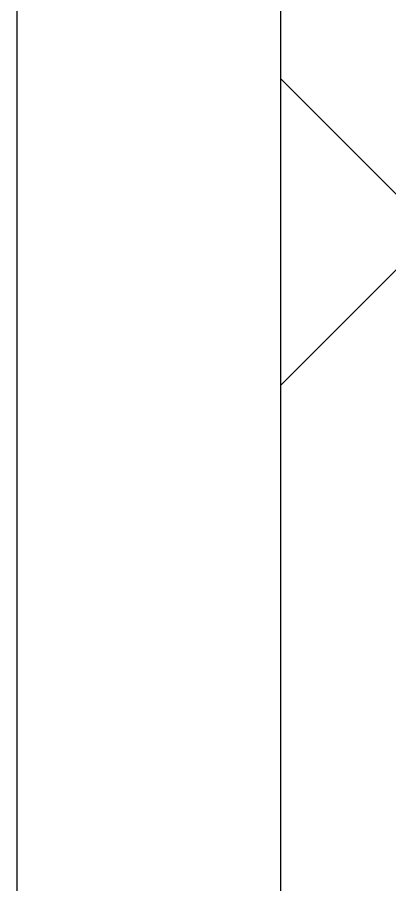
# Model space of a CAD drawing. Header units: millimetres. Extents: x 840000 to 1054178, y 0 to 59400.
# Drawn here: x 881212.1 to 881353.4, y 41583.1 to 41912.1 of the extents above; entities that cross this region are included whole.
import ezdxf
from ezdxf.xclip import XClip

# ---------------------------------------------------------------- set-up
doc = ezdxf.new("R2010")
doc.units = ezdxf.units.MM
doc.header["$LTSCALE"] = 100
doc.header["$XCLIPFRAME"] = 0
doc.linetypes.add('X - 단위세대 확장형$0$CEN', pattern=[62, 60, -1, 0, -1])
for name, color, linetype in [('SYM', 7, 'Continuous'), ('X - 단위세대 확장형$0$AA-SSXM-STRS', 4, 'Continuous'), ('X - 단위세대 확장형$0$AA-WAXM-CONC', 2, 'Continuous'), ('X - 단위세대 확장형$0$AA-XXXX-CNTL', 1, 'X - 단위세대 확장형$0$CEN'), ('X - 단위세대 확장형$0$S-ELE', 4, 'Continuous'), ('X - 단위세대 확장형$0$S-HAT', 19, 'Continuous')]:
    doc.layers.add(name, color=color, linetype=linetype)

# ---------------------------------------------------------------- blocks, each defined once
blk = doc.blocks.new('X - 단위세대 확장형$0$A$C11416124')
at = {"layer": 'X - 단위세대 확장형$0$AA-WAXM-CONC'}
blk.add_line((3589.41, 1308.79), (3589.41, 9248.79), dxfattribs=at)
at = {"layer": 'X - 단위세대 확장형$0$AA-XXXX-CNTL'}
blk.add_line((3489.41, 988.91), (3489.41, 9671.32), dxfattribs=at)
blk = doc.blocks.new('X - 단위세대 확장형$0$A$C1DF1446A')
at = {"layer": 'X - 단위세대 확장형$0$S-HAT'}
h = blk.add_hatch(dxfattribs=at)
h.set_pattern_fill('ANSI37', color=256, scale=80)
h.set_pattern_definition([(45, (-184047.6, -56593.1), (-179.60512, 179.60512), []), (135, (-184047.6, -56593.1), (-179.60512, -179.60512), [])])
h.paths.add_polyline_path([(23510, 2940), (22090, 2940), (22090, 600), (23160, 600), (23160, 1310), (23510, 1310)])
at = {"layer": 'X - 단위세대 확장형$0$S-ELE', "elevation": 0}
blk.add_lwpolyline([(22090, 2940), (23510, 2940), (23510, 1310), (23160, 1310), (23160, 600), (22090, 600)], close=True, dxfattribs=at)
blk = doc.blocks.new('X - 단위세대 확장형', base_point=(-475.36, -286.73))
at = {"layer": 'X - 단위세대 확장형$0$AA-SSXM-STRS'}
blk.add_blockref('X - 단위세대 확장형$0$A$C1DF1446A', (38471.98, 56593.11), dxfattribs=at)
blk.add_blockref('X - 단위세대 확장형$0$A$C11416124', (56972.57, 55284.32))

msp = doc.modelspace()

# ---------------------------------------------------------------- block references
at = {"layer": 'SYM'}
ref = msp.add_blockref('X - 단위세대 확장형', (820274.72, -16179.14), dxfattribs=at)
XClip(ref).set_block_clipping_path([(27286.2339647645, 22495.2025850526), (88213.6007378809, 68689.6277392105)])

doc.saveas('drawing.dxf')
